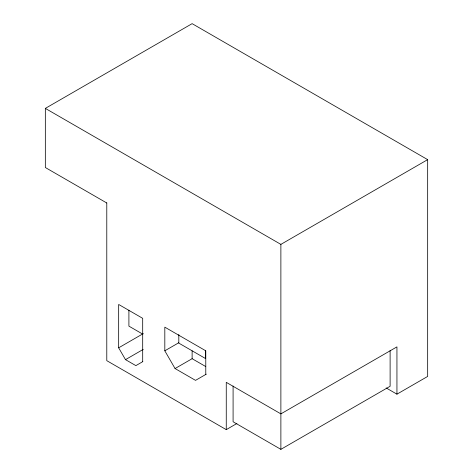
<?xml version="1.0" encoding="UTF-8"?>
<svg xmlns="http://www.w3.org/2000/svg" width="473" height="473" viewBox="0 0 473 473"><rect width="100%" height="100%" fill="white"/><g stroke="black" fill="none" stroke-linecap="round" stroke-linejoin="round"><path stroke-width="0.71" d="M106.786 202.994L45.337 167.519L45.337 108.394L192.121 23.65L427.663 159.638L427.663 376.431L396.942 394.169L386.145 387.931M45.337 108.394L280.879 244.381L427.663 159.638M142.846 361.603L135.869 365.629L125.493 359.64L118.664 347.815L143.313 333.583M125.493 359.64L143.254 349.381M206.281 374.167L195.538 380.369L175.057 368.544L164.817 350.806L178.788 342.742M175.057 368.544L192.121 358.694L205.779 366.575M106.786 202.846L106.786 360.663L226.26 429.644L236.932 423.483M233.088 385.992L233.088 421.756L280.879 449.35L390.113 386.281L390.113 350.517M142.816 334.169L128.904 326.134L128.904 310.158M396.942 394.169L396.942 346.869L280.879 413.875L226.26 382.344L226.26 429.644M280.879 244.381L280.879 449.35M205.779 374.456L205.779 350.806L164.817 327.156L164.817 350.806M205.436 350.611L205.436 358.493L178.812 343.12L178.812 334.523M192.121 350.806L192.121 358.694M142.692 361.685L142.692 318.329L118.664 304.452L118.664 347.815"/></g></svg>
